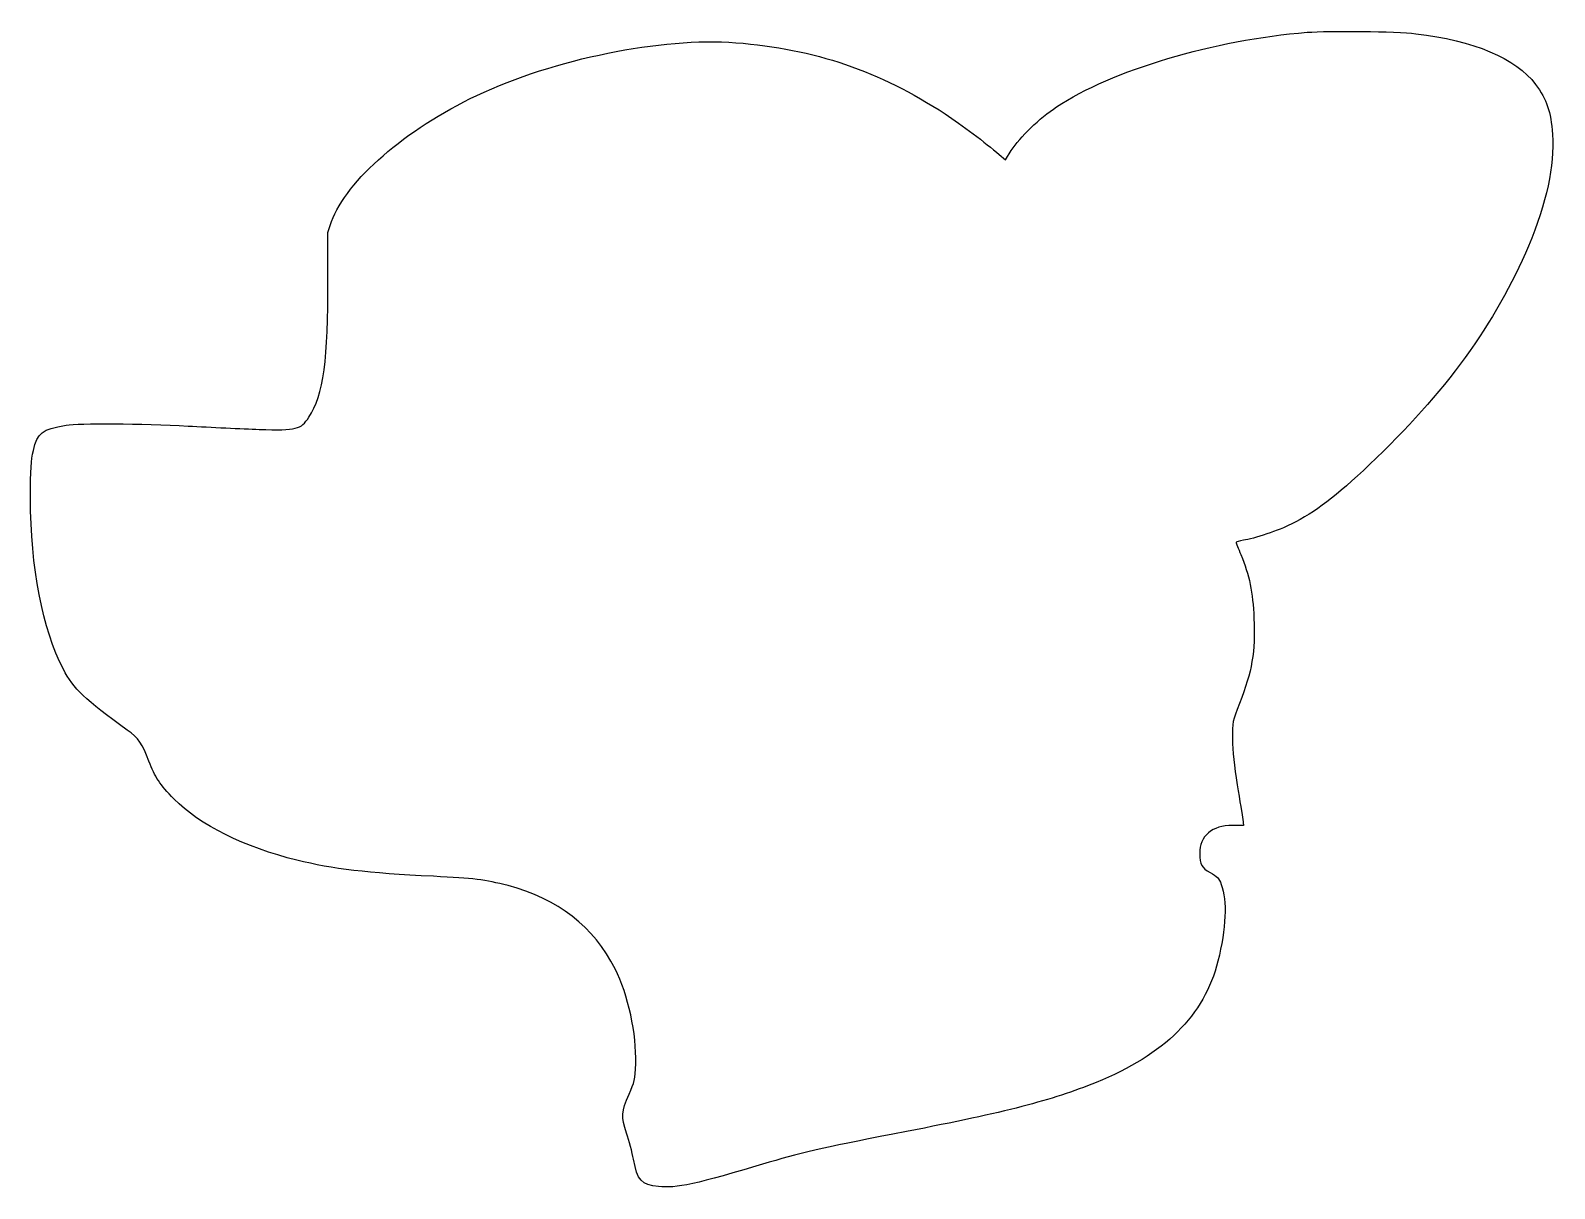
# Model space of a CAD drawing. Header units: centimetres. Extents: x -17.6 to 17.7, y -13.4 to 13.4.
import ezdxf

# ---------------------------------------------------------------- set-up
doc = ezdxf.new("R2010")
doc.units = ezdxf.units.CM
doc.header["$MEASUREMENT"] = 0
doc.layers.add('Layer 1', color=7, linetype='Continuous')

msp = doc.modelspace()

# ---------------------------------------------------------------- linework, layer by layer
at = {"layer": 'Layer 1'}
msp.add_open_spline([(11.94505, 13.34911), (9.80016, 13.1833), (7.41186, 12.47069), (6.14186, 11.6205), (6.14186, 11.6205), (5.75028, 11.36297), (5.29519, 10.922), (5.09411, 10.61508), (5.09411, 10.61508), (5.09411, 10.61508), (4.95653, 10.39636), (4.95653, 10.39636), (4.95653, 10.39636), (4.95653, 10.39636), (4.81542, 10.51983), (4.81542, 10.51983), (4.81542, 10.51983), (4.49439, 10.795), (3.94406, 11.20775), (3.56306, 11.45822), (3.56306, 11.45822), (2.032, 12.46011), (0.54681, 12.96458), (-1.28763, 13.10922), (-1.28763, 13.10922), (-2.9986, 13.23975), (-5.48921, 12.73528), (-7.28132, 11.88861), (-7.28132, 11.88861), (-8.93938, 11.10544), (-10.3011, 9.92364), (-10.64682, 8.96761), (-10.64682, 8.96761), (-10.64682, 8.96761), (-10.73854, 8.71361), (-10.73854, 8.71361), (-10.73854, 8.71361), (-10.73854, 8.71361), (-10.73501, 7.63764), (-10.73501, 7.63764), (-10.73501, 7.63764), (-10.7209, 5.77145), (-10.83379, 4.953), (-11.17245, 4.43795), (-11.17245, 4.43795), (-11.36295, 4.1522), (-11.45114, 4.13103), (-12.32251, 4.15573), (-12.32251, 4.15573), (-12.71409, 4.16984), (-13.45493, 4.20512), (-13.96998, 4.23334), (-13.96998, 4.23334), (-15.04595, 4.29331), (-16.50645, 4.3039), (-16.79573, 4.25451), (-16.79573, 4.25451), (-17.36017, 4.15573), (-17.45895, 4.08165), (-17.5542, 3.66537), (-17.5542, 3.66537), (-17.61064, 3.43606), (-17.62123, 3.24556), (-17.62123, 2.55765), (-17.62123, 2.55765), (-17.6177, 0.96309), (-17.34254, -0.46918), (-16.85923, -1.39699), (-16.85923, -1.39699), (-16.62287, -1.85207), (-16.36181, -2.09902), (-15.38109, -2.80457), (-15.38109, -2.80457), (-15.11298, -2.99507), (-15.03184, -3.11501), (-14.87662, -3.52776), (-14.87662, -3.52776), (-14.74256, -3.89112), (-14.62615, -4.06398), (-14.29454, -4.40618), (-14.29454, -4.40618), (-13.71246, -4.99885), (-12.6506, -5.52801), (-11.45468, -5.81729), (-11.45468, -5.81729), (-10.60449, -6.02543), (-9.82837, -6.11715), (-8.29026, -6.19123), (-8.29026, -6.19123), (-7.3554, -6.23709), (-7.10493, -6.26884), (-6.56165, -6.40642), (-6.56165, -6.40642), (-5.41865, -6.70275), (-4.56846, -7.36245), (-4.08162, -8.33259), (-4.08162, -8.33259), (-3.77823, -8.92878), (-3.58068, -9.85306), (-3.60537, -10.52334), (-3.60537, -10.52334), (-3.62301, -10.90787), (-3.63359, -10.95726), (-3.75706, -11.23595), (-3.75706, -11.23595), (-3.9405, -11.64517), (-3.94756, -11.75453), (-3.81703, -12.13906), (-3.81703, -12.13906), (-3.75706, -12.31192), (-3.6865, -12.58356), (-3.65475, -12.74231), (-3.65475, -12.74231), (-3.56656, -13.22914), (-3.47131, -13.33498), (-3.07619, -13.37378), (-3.07619, -13.37378), (-2.65991, -13.41964), (-2.23658, -13.32792), (-0.5115, -12.81286), (-0.5115, -12.81286), (0.28931, -12.5765), (0.90314, -12.43892), (2.6635, -12.10025), (2.6635, -12.10025), (4.96714, -11.65575), (6.02194, -11.38411), (7.05558, -10.96431), (7.05558, -10.96431), (8.64661, -10.32225), (9.5603, -9.41209), (9.8778, -8.1562), (9.8778, -8.1562), (10.0683, -7.40126), (10.09652, -6.75567), (9.95541, -6.3782), (9.95541, -6.3782), (9.90249, -6.23709), (9.86369, -6.19476), (9.70141, -6.10303), (9.70141, -6.10303), (9.49327, -5.98661), (9.46505, -5.93017), (9.45799, -5.65853), (9.45799, -5.65853), (9.45093, -5.26342), (9.74727, -5.00942), (10.21646, -5.01295), (10.21646, -5.01295), (10.21646, -5.01295), (10.47046, -5.01648), (10.47046, -5.01648), (10.47046, -5.01648), (10.47046, -5.01648), (10.45282, -4.87184), (10.45282, -4.87184), (10.45282, -4.87184), (10.44224, -4.7907), (10.38579, -4.4344), (10.32582, -4.07456), (10.32582, -4.07456), (10.25526, -3.63359), (10.21999, -3.29139), (10.21646, -3.01623), (10.21646, -3.01623), (10.21293, -2.61406), (10.21293, -2.60701), (10.37874, -2.1872), (10.37874, -2.1872), (10.67155, -1.44284), (10.74563, -1.00539), (10.71388, -0.21517), (10.71388, -0.21517), (10.68919, 0.37397), (10.60452, 0.79377), (10.41049, 1.25591), (10.41049, 1.25591), (10.35052, 1.39702), (10.30113, 1.52755), (10.30113, 1.53813), (10.30113, 1.53813), (10.30113, 1.55224), (10.37521, 1.57341), (10.47046, 1.58752), (10.47046, 1.58752), (10.69977, 1.61927), (11.30654, 1.82388), (11.57818, 1.96146), (11.57818, 1.96146), (12.14262, 2.24368), (12.60476, 2.59646), (13.39146, 3.34082), (13.39146, 3.34082), (15.13065, 4.98476), (16.32657, 6.62871), (17.07093, 8.39965), (17.07093, 8.39965), (17.49074, 9.40507), (17.67418, 10.25526), (17.62479, 10.98551), (17.62479, 10.98551), (17.58951, 11.5182), (17.49779, 11.79337), (17.23673, 12.14262), (17.23673, 12.14262), (16.78165, 12.74587), (15.7974, 13.16568), (14.4639, 13.31737), (14.4639, 13.31737), (14.00176, 13.37029), (12.45307, 13.39145), (11.94507, 13.34912), (11.94507, 13.34912), (11.94507, 13.34912), (11.94505, 13.34911), (11.94505, 13.34911)], degree=3, knots=[0, 0, 0, 0, 0.01818182, 0.01818182, 0.01818182, 0.01818182, 0.03636364, 0.03636364, 0.03636364, 0.03636364, 0.05454545, 0.05454545, 0.05454545, 0.05454545, 0.07272727, 0.07272727, 0.07272727, 0.07272727, 0.09090909, 0.09090909, 0.09090909, 0.09090909, 0.10909091, 0.10909091, 0.10909091, 0.10909091, 0.12727273, 0.12727273, 0.12727273, 0.12727273, 0.14545455, 0.14545455, 0.14545455, 0.14545455, 0.16363636, 0.16363636, 0.16363636, 0.16363636, 0.18181818, 0.18181818, 0.18181818, 0.18181818, 0.2, 0.2, 0.2, 0.2, 0.21818182, 0.21818182, 0.21818182, 0.21818182, 0.23636364, 0.23636364, 0.23636364, 0.23636364, 0.25454545, 0.25454545, 0.25454545, 0.25454545, 0.27272727, 0.27272727, 0.27272727, 0.27272727, 0.29090909, 0.29090909, 0.29090909, 0.29090909, 0.30909091, 0.30909091, 0.30909091, 0.30909091, 0.32727273, 0.32727273, 0.32727273, 0.32727273, 0.34545455, 0.34545455, 0.34545455, 0.34545455, 0.36363636, 0.36363636, 0.36363636, 0.36363636, 0.38181818, 0.38181818, 0.38181818, 0.38181818, 0.4, 0.4, 0.4, 0.4, 0.41818182, 0.41818182, 0.41818182, 0.41818182, 0.43636364, 0.43636364, 0.43636364, 0.43636364, 0.45454545, 0.45454545, 0.45454545, 0.45454545, 0.47272727, 0.47272727, 0.47272727, 0.47272727, 0.49090909, 0.49090909, 0.49090909, 0.49090909, 0.50909091, 0.50909091, 0.50909091, 0.50909091, 0.52727273, 0.52727273, 0.52727273, 0.52727273, 0.54545455, 0.54545455, 0.54545455, 0.54545455, 0.56363636, 0.56363636, 0.56363636, 0.56363636, 0.58181818, 0.58181818, 0.58181818, 0.58181818, 0.6, 0.6, 0.6, 0.6, 0.61818182, 0.61818182, 0.61818182, 0.61818182, 0.63636364, 0.63636364, 0.63636364, 0.63636364, 0.65454545, 0.65454545, 0.65454545, 0.65454545, 0.67272727, 0.67272727, 0.67272727, 0.67272727, 0.69090909, 0.69090909, 0.69090909, 0.69090909, 0.70909091, 0.70909091, 0.70909091, 0.70909091, 0.72727273, 0.72727273, 0.72727273, 0.72727273, 0.74545455, 0.74545455, 0.74545455, 0.74545455, 0.76363636, 0.76363636, 0.76363636, 0.76363636, 0.78181818, 0.78181818, 0.78181818, 0.78181818, 0.8, 0.8, 0.8, 0.8, 0.81818182, 0.81818182, 0.81818182, 0.81818182, 0.83636364, 0.83636364, 0.83636364, 0.83636364, 0.85454545, 0.85454545, 0.85454545, 0.85454545, 0.87272727, 0.87272727, 0.87272727, 0.87272727, 0.89090909, 0.89090909, 0.89090909, 0.89090909, 0.90909091, 0.90909091, 0.90909091, 0.90909091, 0.92727273, 0.92727273, 0.92727273, 0.92727273, 0.94545455, 0.94545455, 0.94545455, 0.94545455, 0.96363636, 0.96363636, 0.96363636, 0.96363636, 1, 1, 1, 1], dxfattribs=at)

doc.saveas('drawing.dxf')
